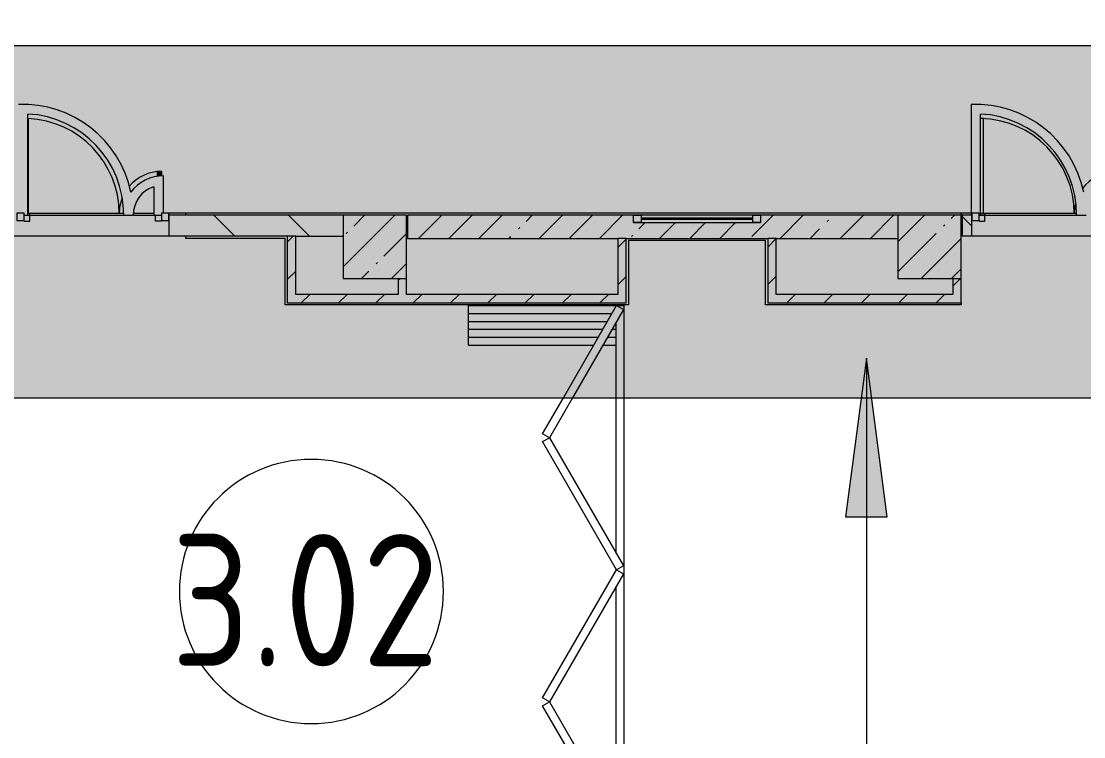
# Model space of a CAD drawing. Header units: millimetres. Extents: x 63482 to 319368, y -8553 to 29000.
# Drawn here: x 148400 to 158460, y 2965 to 9735 of the extents above; entities that cross this region are included whole.
import ezdxf

# ---------------------------------------------------------------- set-up
doc = ezdxf.new("R2010")
doc.units = ezdxf.units.MM
for name, color, linetype, lineweight in [('A-AREA-IDEN', 7, 'Continuous', 9), ('A-DETL', 7, 'Continuous', 5), ('I-WALL-2', 7, 'Continuous', 5), ('S-COLS', 7, 'Continuous', 5)]:
    doc.layers.add(name, color=color, linetype=linetype, lineweight=lineweight)
doc.layers.add('A-DETL-GENF-3', color=7, linetype='Continuous', lineweight=9, true_color=0x4994b4, transparency=0.4)
for name, color, linetype, lineweight, true_color in [('A-DETL-GENF-5', 7, 'Continuous', 5, 0x6f9cb0), ('A-DOOR-3', 7, 'Continuous', 5, 0xaaaaaa), ('A-DOOR-4', 7, 'Continuous', 5, 0xe2e2e2), ('A-DOOR-5', 7, 'Continuous', 5, 0x6f9cb0), ('A-DOOR-FRAM-3', 7, 'Continuous', 5, 0xaaaaaa), ('A-DOOR-FRAM-4', 7, 'Continuous', 5, 0x6f9cb0), ('A-FLOR-3', 7, 'Continuous', 5, 0x6f9cb0), ('A-GLAZ-3', 7, 'Continuous', 5, 0x2b586c), ('A-GLAZ-CWMG-4', 7, 'Continuous', 5, 0x2b586c), ('A-WALL-6', 7, 'Continuous', 9, 0x2b586c), ('G-ANNO-TEXT-1', 7, 'Continuous', 9, 0x3c3c3c), ('I-WALL-3', 7, 'Continuous', 5, 0x2b586c), ('S-COLS-1', 7, 'Continuous', 5, 0x2b586c)]:
    doc.layers.add(name, color=color, linetype=linetype, lineweight=lineweight, true_color=true_color)
doc.styles.add('GOST Common_3', font='GOST_Common.ttf', dxfattribs={"width": 0.9, "height": 1250})
pattern_1 = [(135, (134788.6, 0), (-353.553, -353.553), [])]
pattern_2 = [(45, (134788.6, 0), (-176.7767, 176.7767), [])]

# ---------------------------------------------------------------- blocks, each defined once
blk = doc.blocks.new('DOR__перегородка__Прямоугольная - ТП-3_ Вн_ДПГ_6820х3300h-19315679-Общий план 3 этажа с размещением фрагментов 3_1-3_8')
at = {"layer": 'A-DOOR-3'}
for p, q in [((6, 75), (25, 75)), ((156, 75), (175, 75)), ((249, 0), (255, 0)), ((276, 75), (1664, 75)), ((276, 0), (5945, 0)), ((1814, 75), (1827, 75)), ((1977, 75), (4164, 75)), ((4314, 75), (4325, 75)), ((4475, 75), (5945, 75))]:
    blk.add_line(p, q, dxfattribs=at)
at = {"layer": 'A-DOOR-5'}
for p, q in [((6445, 1474), (6820, 1474)), ((6445, 1474), (6445, 288)), ((6520, 1474), (6520, 244)), ((6595, 1474), (6595, 201)), ((6670, 1474), (6670, 158)), ((6745, 1474), (6745, 114)), ((6820, 1474), (6820, 0)), ((6445, 201), (6445, 75)), ((6520, 158), (6520, 75)), ((6595, 114), (6595, 75)), ((5945, 75), (6663, 75)), ((5945, 0), (6820, 0)), ((6813, 75), (6820, 75))]:
    blk.add_line(p, q, dxfattribs=at)
at = {"layer": 'A-DOOR-FRAM-3'}
for p, q in [((570, 707), (608, 772)), ((1783, 7), (570, 707)), ((608, 772), (1820, 72)), ((1821, 72), (3033, 772)), ((3071, 707), (1858, 7)), ((3033, 772), (3071, 707)), ((3070, 707), (3107, 772)), ((4282, 7), (3070, 707)), ((3107, 772), (4320, 72)), ((4319, 72), (5532, 772)), ((5569, 707), (4357, 7)), ((5532, 772), (5569, 707)), ((5569, 707), (5607, 772)), ((5945, 490), (5569, 707)), ((5607, 772), (5945, 576)), ((1820, 72), (1783, 7)), ((1858, 7), (1821, 72)), ((4320, 72), (4282, 7)), ((4357, 7), (4319, 72))]:
    blk.add_line(p, q, dxfattribs=at)
at = {"layer": 'A-DOOR-FRAM-4'}
for p, q in [((5945, 576), (6819, 72)), ((6781, 7), (5945, 490)), ((6819, 72), (6781, 7))]:
    blk.add_line(p, q, dxfattribs=at)
blk = doc.blocks.new('BSC_Колонна _Прямоугольная - 600х600-V151-Общий план 3 этажа с размещением фрагментов 3_1-3_8')
at = {"layer": 'S-COLS'}
h = blk.add_hatch(dxfattribs=at)
h.set_pattern_fill('FP_106', color=256, style=0, pattern_type=2)
h.set_pattern_definition([(45, (-22210, -7600), (-285.123, 285.123), []), (45, (-21924.88, -7600), (-285.123, 285.123), [504.031, -100.806, 16.764, -84.042])])
h.paths.add_polyline_path([(-300, -300), (300, -300), (300, 300), (-300, 300)])
at = {"layer": 'S-COLS-1'}
for p, q in [((300, 300), (-300, 300)), ((-300, 300), (-300, -300)), ((300, -300), (300, 300)), ((-300, -300), (300, -300))]:
    blk.add_line(p, q, dxfattribs=at)
blk = doc.blocks.new('BSC_Колонна _Прямоугольная - 600х600-V158-Общий план 3 этажа с размещением фрагментов 3_1-3_8')
at = {"layer": 'S-COLS'}
h = blk.add_hatch(dxfattribs=at)
h.set_pattern_fill('FP_117', color=256, style=0, pattern_type=2)
h.set_pattern_definition([(45, (-16960, -7600), (-285.123, 285.123), []), (45, (-16674.88, -7600), (-285.123, 285.123), [504.031, -100.806, 16.764, -84.042])])
h.paths.add_polyline_path([(-300, -300), (300, -300), (300, 300), (-300, 300)])
at = {"layer": 'S-COLS-1'}
for p, q in [((300, 300), (-300, 300)), ((-300, 300), (-300, -300)), ((300, -300), (300, 300)), ((-300, -300), (300, -300))]:
    blk.add_line(p, q, dxfattribs=at)
blk = doc.blocks.new('120_Окно_СКБ_1Ст - 120_Окно_СКБ_1Ст 400х1200 EI30-24228621-Общий план 3 этажа с размещением фрагментов 3_1-3_8')
at = {"layer": 'A-GLAZ-3'}
for p, q in [((-600, 40), (-600, 110)), ((-600, 110), (-530, 110)), ((600, 110), (-600, 110)), ((-530, 110), (-530, 40)), ((530, 40), (530, 110)), ((530, 110), (600, 110)), ((600, 110), (600, 40)), ((-530, 40), (-600, 40)), ((-600, 40), (600, 40)), ((530, 80), (-530, 80)), ((530, 70), (-530, 70)), ((600, 40), (530, 40))]:
    blk.add_line(p, q, dxfattribs=at)
blk = doc.blocks.new('Прямоугольный импост - 50 x 70 мм-31927764-Общий план 3 этажа с размещением фрагментов 3_1-3_8')
at = {"layer": 'A-GLAZ-CWMG-4'}
for p, q in [((-70, 35), (0, 35)), ((-70, -35), (-70, 35)), ((0, 35), (0, -35)), ((0, -35), (-70, -35))]:
    blk.add_line(p, q, dxfattribs=at)
blk = doc.blocks.new('Дверь_Витражная_остекление_ - ДВН_ДАО_Главный вход_1200 в свету Д-22 _п_-31928779-Общий план 3 этажа с размещением фрагментов 3_1-3_8')
at = {"layer": 'A-DOOR-4'}
for points in [[(610, 384), (650, 388), (650, 430), (610, 430), (610, 388)], [(-615, 30), (-610, 30), (-615, 129)]]:
    blk.add_hatch(color=256, dxfattribs=at).paths.add_polyline_path(points)
at = {"layer": 'A-DETL-GENF-5'}
for p, q in [((-610, 30), (-610, 930)), ((650, 430), (610, 430)), ((610, 430), (610, 384)), ((650, 387), (650, 430)), ((-595, 30), (-615, 30)), ((-595, -40), (-595, 30)), ((595, -40), (595, 16)), ((-650, -40), (-595, -40)), ((650, -40), (595, -40))]:
    blk.add_line(p, q, dxfattribs=at)
at = {"layer": 'A-DOOR-5'}
blk.add_line((650, 430), (650, 387), dxfattribs=at)
for centre, radius, start, end in [((-650, 30), 900, 360, 87.7416), ((650, 30), 400, 90, 140.1159), ((650, 30), 400, 158.7261, 180)]:
    blk.add_arc(centre, radius, start, end, dxfattribs=at)
blk = doc.blocks.new('Прямоугольный импост - 50 x 70 мм-V306-Общий план 3 этажа с размещением фрагментов 3_1-3_8')
at = {"layer": 'A-GLAZ-CWMG-4'}
for p, q in [((0, 35), (-70, 35)), ((-70, 35), (-70, -35)), ((0, -35), (0, 35)), ((-70, -35), (0, -35))]:
    blk.add_line(p, q, dxfattribs=at)
blk = doc.blocks.new('Дверь_Витражная_остекление_ - ДВН_ДАО_Главный вход_1200 в свету Д-22 _п_-V313-Общий план 3 этажа с размещением фрагментов 3_1-3_8')
at = {"layer": 'A-DOOR-4'}
for points in [[(-636, 30), (-610, 30), (-610, 930), (-636, 930), (-636, 129)], [(648, 30), (650, 35), (648, 430), (610, 430), (610, 386), (648, 388), (648, 35)]]:
    blk.add_hatch(color=256, dxfattribs=at).paths.add_polyline_path(points)
at = {"layer": 'A-DETL-GENF-5'}
for p, q in [((-610, 930), (-636, 930)), ((-610, 30), (-610, 930)), ((650, 430), (610, 430)), ((610, 430), (610, 386)), ((650, 35), (650, 430)), ((-636, 30), (-610, 30)), ((-595, 30), (-636, 30)), ((-595, -40), (-595, 30)), ((595, -40), (595, 16)), ((-650, -40), (-595, -40)), ((650, -40), (595, -40))]:
    blk.add_line(p, q, dxfattribs=at)
at = {"layer": 'A-DOOR-5'}
blk.add_line((650, 430), (650, 35), dxfattribs=at)
for centre, radius, start, end in [((-650, 30), 900, 360, 89.1007), ((650, 30), 400, 90, 144.0144), ((650, 30), 400, 167.5043, 180)]:
    blk.add_arc(centre, radius, start, end, dxfattribs=at)
blk = doc.blocks.new('Марка_Помещения - Номер-25198446-Общий план 3 этажа с размещением фрагментов 3_1-3_8')
at = {"layer": 'A-AREA-IDEN'}
for start, end in [(360, 180), (180, 360)]:
    blk.add_arc((0, 0), 2.5, start, end, dxfattribs=at)

msp = doc.modelspace()

# ---------------------------------------------------------------- hatches: boundary and pattern name
at = {"layer": 'A-DETL-GENF-3'}
h = msp.add_hatch(color=256, dxfattribs=at)
h.paths.add_polyline_path([(205835.8, -250), (206868.6, -250), (206868.6, 7900), (200198.6, 7900), (200198.6, -250), (205335.8, -250)])
h.paths.add_polyline_path([(250334.1, 5180), (254118.6, 5180), (254118.6, 10600), (246718.6, 10600), (246718.6, 5180)])
h.paths.add_polyline_path([(235334.7, 5180), (236398.6, 5180), (236398.6, 10600), (228998.6, 10600), (228998.6, 5180), (234334.7, 5180)])
h.paths.add_polyline_path([(146338, 6170), (161550.4, 6170), (161550.4, 9503.2), (144448.6, 9503.2), (144448.6, 6170)])
h.paths.add_polyline_path([(186336.5, 6250), (199018.6, 6250), (199018.6, 11900), (170005.7, 11900), (170005.7, 6250), (184336.6, 6250)])
h.paths.add_polyline_path([(154337.7, 11990), (154770.6, 11990), (154770.6, 15200), (148498.8, 15200), (148498.8, 11990), (152337.8, 11990)])
h.paths.add_polyline_path([(244334.3, 13400), (245838.6, 13400), (245838.6, 15610), (244308.6, 15610), (244308.6, 13400)])
h.paths.add_polyline_path([(235588.6, 13400), (235588.6, 17530), (233067.6, 17530), (233067.6, 13400), (235334.7, 13400)])
at = {"layer": 'G-ANNO-TEXT-1'}
msp.add_hatch(color=256, dxfattribs=at).paths.add_polyline_path([(156401.3, 6545.5), (156203.8, 5045.5), (156598.7, 5045.5)])
at = {"layer": 'I-WALL-2'}
h = msp.add_hatch(dxfattribs=at)
h.set_pattern_fill('FP_51', color=256, style=0, pattern_type=2)
h.set_pattern_definition(pattern_1)
h.paths.add_polyline_path([(151448.6, 7700), (151448.6, 7900), (149797.9, 7900), (149797.9, 7700), (150998.6, 7700)])
h.paths.add_polyline_path([(144648.6, 7700), (146948.6, 7700), (146948.6, 7900), (146248.6, 7900), (146248.6, 7830), (145448.6, 7830), (145448.6, 7900), (144448.6, 7900), (144448.6, 7700)])
h.paths.add_polyline_path([(148357.9, 7700), (148357.9, 7900), (147548.6, 7900), (147548.6, 7700), (148337.9, 7700)])
h = msp.add_hatch(dxfattribs=at)
h.set_pattern_fill('FP_48', color=256, style=0, pattern_type=2)
h.set_pattern_definition([(45, (134788.6, 0), (-285.123, 285.123), []), (45, (135073.7, 0), (-285.123, 285.123), [504.031, -100.806, 16.764, -84.042])])
h.paths.add_polyline_path([(156698.6, 7680), (156698.6, 7900), (155398.1, 7900), (155398.1, 7830), (154198.1, 7830), (154198.1, 7900), (152058.6, 7900), (152058.6, 7680), (156337.6, 7680)])
h = msp.add_hatch(dxfattribs=at)
h.set_pattern_fill('FP_51', color=256, style=0, pattern_type=2)
h.set_pattern_definition(pattern_1)
h.paths.add_polyline_path([(158839.6, 7700), (160348.6, 7700), (160348.6, 7900), (158839.6, 7900)])
h.paths.add_polyline_path([(157399.6, 7700), (157399.6, 7900), (157308.6, 7900), (157308.6, 7700)])
h = msp.add_hatch(dxfattribs=at)
h.set_pattern_fill('FP_53', color=256, style=0, pattern_type=2)
h.set_pattern_definition(pattern_2)
h.paths.add_polyline_path([(150998.6, 7150), (150998.6, 7700), (150918.6, 7700), (150918.6, 7150)])
h = msp.add_hatch(dxfattribs=at)
h.set_pattern_fill('FP_53', color=256, style=0, pattern_type=2)
h.set_pattern_definition(pattern_2)
h.paths.add_polyline_path([(154128.6, 7070), (154128.6, 7680), (154048.6, 7680), (154048.6, 7070)])
h = msp.add_hatch(dxfattribs=at)
h.set_pattern_fill('FP_53', color=256, style=0, pattern_type=2)
h.set_pattern_definition(pattern_2)
h.paths.add_polyline_path([(155547.6, 7150), (155547.6, 7680), (155467.6, 7680), (155467.6, 7150)])
h = msp.add_hatch(dxfattribs=at)
h.set_pattern_fill('FP_53', color=256, style=0, pattern_type=2)
h.set_pattern_definition(pattern_2)
h.paths.add_polyline_path([(152048.6, 7150), (152048.6, 7300), (151968.6, 7300), (151968.6, 7150)])
h = msp.add_hatch(dxfattribs=at)
h.set_pattern_fill('FP_53', color=256, style=0, pattern_type=2)
h.set_pattern_definition(pattern_2)
h.paths.add_polyline_path([(157298.6, 7070), (157298.6, 7300), (157218.6, 7300), (157218.6, 7070)])
h = msp.add_hatch(dxfattribs=at)
h.set_pattern_fill('FP_53', color=256, style=0, pattern_type=2)
h.set_pattern_definition(pattern_2)
h.paths.add_polyline_path([(154048.6, 7070), (154048.6, 7150), (150918.6, 7150), (150918.6, 7070), (152337.8, 7070)])
h = msp.add_hatch(dxfattribs=at)
h.set_pattern_fill('FP_53', color=256, style=0, pattern_type=2)
h.set_pattern_definition(pattern_2)
h.paths.add_polyline_path([(155467.6, 7070), (157218.6, 7070), (157218.6, 7150), (155467.6, 7150)])

# ---------------------------------------------------------------- linework, layer by layer
at = {"layer": 'A-DETL'}
for p, q in [((161550.4, 9503.2), (144448.6, 9503.2)), ((144448.6, 6170), (161550.4, 6170))]:
    msp.add_line(p, q, dxfattribs=at)
at = {"layer": 'A-FLOR-3'}
for p, q in [((148462.8, 7900), (148462.8, 8856.8)), ((157393.5, 8947.1), (157393.5, 7900)), ((157483.5, 7900), (157483.5, 8856.8)), ((149746.9, 7919), (149746.9, 8271.9)), ((149656.9, 8169.4), (149656.9, 7900)), ((148427.9, 7900), (148462.8, 7900)), ((148462.8, 7920), (149369.8, 7920)), ((149370.9, 7900), (149460.9, 7900)), ((149462.8, 7920), (149656.9, 7920)), ((149656.9, 7900), (149727.9, 7900)), ((149957.9, 7920), (149746.9, 7920)), ((157393.5, 7920), (149957.9, 7920)), ((149957.9, 7900), (149957.9, 7920)), ((157298.6, 7920), (157298.6, 7900)), ((157469.6, 7900), (157483.5, 7900)), ((157483.5, 7920), (158390.6, 7920)), ((158391.6, 7900), (158481.6, 7900)), ((149957.9, 7680), (149957.9, 7700)), ((150898.6, 7680), (149957.9, 7680)), ((150898.6, 7050), (150898.6, 7680)), ((155447.6, 7660), (154148.6, 7660)), ((154148.6, 7660), (154148.6, 7050)), ((155447.6, 7050), (155447.6, 7660)), ((154148.6, 7050), (150898.6, 7050)), ((157298.6, 7050), (155447.6, 7050)), ((157298.6, 7070), (157298.6, 7050))]:
    msp.add_line(p, q, dxfattribs=at)
for centre, radius, start, end in [((148415.9, 7903), 1045, 11.78406, 92.36409), ((148415.9, 7903), 955, 359.82001, 87.18541), ((157436.6, 7903), 1045, 11.78406, 92.36409), ((157436.6, 7903), 955, 359.82001, 87.18541), ((149739.9, 7903), 369, 88.91556, 144.66492), ((149739.9, 7903), 279, 107.31049, 180.6161)]:
    msp.add_arc(centre, radius, start, end, dxfattribs=at)
at = {"layer": 'A-WALL-6'}
for p, q in [((150998.6, 7700), (150918.6, 7700)), ((154128.6, 7680), (154048.6, 7680)), ((155547.6, 7680), (155467.6, 7680))]:
    msp.add_line(p, q, dxfattribs=at)
at = {"layer": 'G-ANNO-TEXT-1'}
for p, q in [((156401.3, 6545.5), (156203.8, 5045.5)), ((156598.7, 5045.5), (156401.3, 6545.5)), ((156401.3, 6545.5), (156401.3, -1005.5)), ((156203.8, 5045.5), (156598.7, 5045.5))]:
    msp.add_line(p, q, dxfattribs=at)
at = {"layer": 'I-WALL-3'}
for p, q in [((148462.8, 7900), (149370.9, 7900)), ((149460.9, 7900), (149656.9, 7900)), ((151448.6, 7900), (149797.9, 7900)), ((149797.9, 7900), (149797.9, 7700)), ((154198.1, 7900), (152058.6, 7900)), ((152058.6, 7900), (152058.6, 7680)), ((156698.6, 7900), (155398.1, 7900)), ((157399.6, 7900), (157308.6, 7900)), ((157308.6, 7900), (157308.6, 7700)), ((157399.6, 7700), (157399.6, 7900)), ((157483.5, 7900), (158391.6, 7900)), ((150918.6, 7700), (147548.6, 7700)), ((150918.6, 7700), (150918.6, 7070)), ((150998.6, 7700), (151448.6, 7700)), ((150998.6, 7150), (150998.6, 7700)), ((152058.6, 7680), (154048.6, 7680)), ((154048.6, 7680), (154048.6, 7150)), ((154128.6, 7070), (154128.6, 7680)), ((154128.6, 7680), (155467.6, 7680)), ((155467.6, 7680), (155467.6, 7070)), ((155547.6, 7150), (155547.6, 7680)), ((155547.6, 7680), (156698.6, 7680)), ((159619.3, 7700), (157308.6, 7700)), ((151968.6, 7300), (151968.6, 7150)), ((152048.6, 7150), (152048.6, 7300)), ((157218.6, 7300), (157218.6, 7150)), ((157298.6, 7070), (157298.6, 7300)), ((151968.6, 7150), (150998.6, 7150)), ((154048.6, 7150), (152048.6, 7150)), ((157218.6, 7150), (155547.6, 7150)), ((150918.6, 7070), (154128.6, 7070)), ((155467.6, 7070), (157298.6, 7070))]:
    msp.add_line(p, q, dxfattribs=at)

# ---------------------------------------------------------------- block references
at = {"layer": 'A-AREA-IDEN', "xscale": 499.9999999999995, "yscale": 499.9999999999995, "zscale": 499.9999999999995}
msp.add_blockref('Марка_Помещения - Номер-25198446-Общий план 3 этажа с размещением фрагментов 3_1-3_8', (151147, 4339), dxfattribs=at)
at = {"layer": 'A-DOOR-3', "rotation": 89.99999999999955}
msp.add_blockref('DOR__перегородка__Прямоугольная - ТП-3_ Вн_ДПГ_6820х3300h-19315679-Общий план 3 этажа с размещением фрагментов 3_1-3_8', (154108.6, 225), dxfattribs=at)
at = {"layer": 'A-DOOR-5'}
for name, p in [('Дверь_Витражная_остекление_ - ДВН_ДАО_Главный вход_1200 в свету Д-22 _п_-31928779-Общий план 3 этажа с размещением фрагментов 3_1-3_8', (149077.9, 7884)), ('Дверь_Витражная_остекление_ - ДВН_ДАО_Главный вход_1200 в свету Д-22 _п_-V313-Общий план 3 этажа с размещением фрагментов 3_1-3_8', (158119.6, 7884))]:
    msp.add_blockref(name, p, dxfattribs=at)
at = {"layer": 'A-GLAZ-3'}
msp.add_blockref('120_Окно_СКБ_1Ст - 120_Окно_СКБ_1Ст 400х1200 EI30-24228621-Общий план 3 этажа с размещением фрагментов 3_1-3_8', (154798.1, 7790), dxfattribs=at)
at = {"layer": 'A-GLAZ-CWMG-4', "rotation": 180}
for p in [(148357.9, 7884), (157399.6, 7884)]:
    msp.add_blockref('Прямоугольный импост - 50 x 70 мм-V306-Общий план 3 этажа с размещением фрагментов 3_1-3_8', p, dxfattribs=at)
at = {"layer": 'A-GLAZ-CWMG-4', "extrusion": (0, 0, -1), "rotation": 180}
msp.add_blockref('Прямоугольный импост - 50 x 70 мм-31927764-Общий план 3 этажа с размещением фрагментов 3_1-3_8', (-149797.9, 7884), dxfattribs=at)
at = {"layer": 'S-COLS-1'}
for name, p in [('BSC_Колонна _Прямоугольная - 600х600-V158-Общий план 3 этажа с размещением фрагментов 3_1-3_8', (151748.6, 7600)), ('BSC_Колонна _Прямоугольная - 600х600-V151-Общий план 3 этажа с размещением фрагментов 3_1-3_8', (156998.6, 7600))]:
    msp.add_blockref(name, p, dxfattribs=at)

# ---------------------------------------------------------------- texts
at = {"layer": 'A-AREA-IDEN', "insert": (149818.3, 4881.8), "char_height": 1250, "width": 3318.986, "attachment_point": 1, "style": 'GOST Common_3'}
msp.add_mtext('3.02', dxfattribs=at)

doc.saveas('drawing.dxf')
